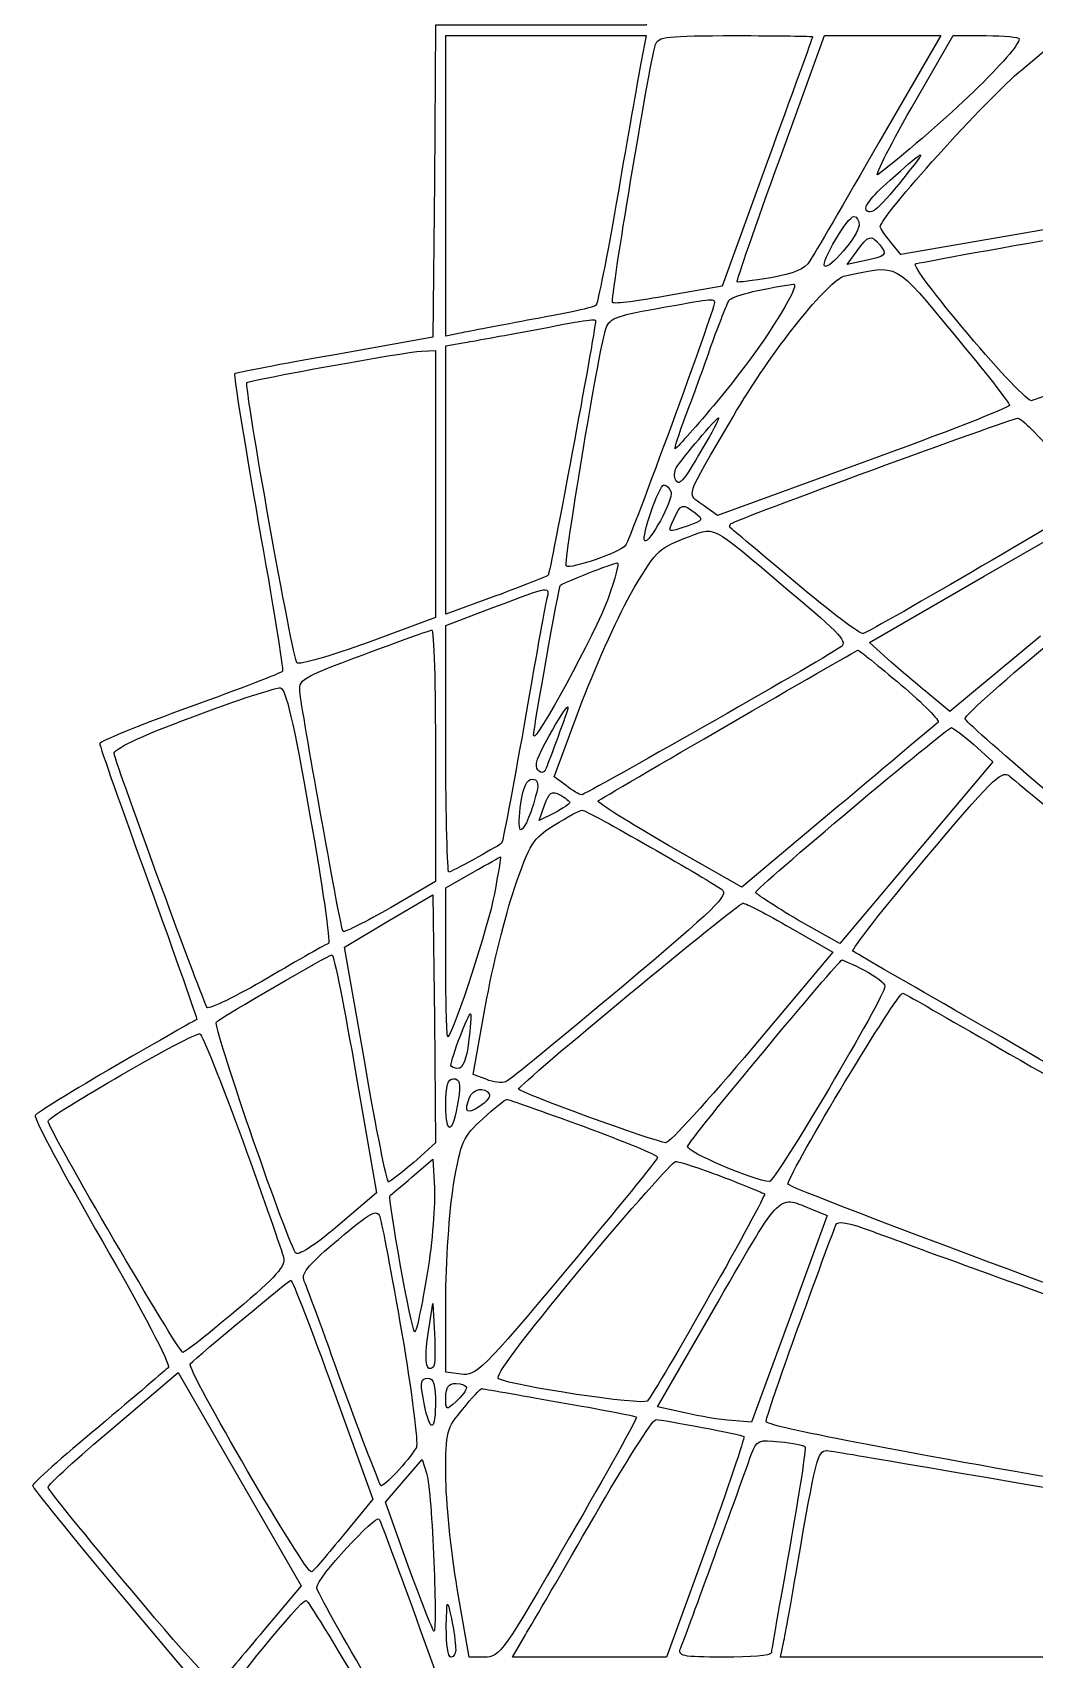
# Model space of a CAD drawing. Extents: x 10 to 239, y 73 to 305.
# Drawn here: x 9.9 to 64.6, y 158.4 to 247.3 of the extents above; entities that cross this region are included whole.
import ezdxf

# ---------------------------------------------------------------- set-up
doc = ezdxf.new("R2010")
doc.units = 0
doc.layers.get('0').update_dxf_attribs({"linetype": 'CONTINUOUS'})

msp = doc.modelspace()

# ---------------------------------------------------------------- linework, layer by layer
at = {"color": 7}
for points in [[(43.575111, 248.510778), (43.405778, 247.720556), (37.648444, 247.720556), (31.891111, 247.720556), (31.834667, 239.197444), (31.75, 230.674333), (26.387778, 229.714778)], [(33.245778, 230.900111), (32.455556, 230.730778), (32.455556, 238.943444), (32.455556, 247.156111), (37.930667, 247.156111), (43.405778, 247.156111), (43.038889, 245.265222), (43.038889, 245.265222)], [(50.715333, 240.467444), (53.142444, 247.156111), (56.331556, 247.156111), (59.492444, 247.156111), (56.105778, 241.314111), (56.105778, 241.314111)], [(52.493333, 247.099667), (52.493333, 247.099667)], [(57.883778, 243.176778), (60.169778, 247.156111), (61.976, 247.156111)], [(63.782222, 246.986778), (63.782222, 246.986778)], [(63.923333, 245.293444), (66.152889, 247.156111), (68.015556, 247.156111), (69.878222, 247.156111), (72.248889, 243.007444), (72.248889, 243.007444)], [(50.009778, 240.241667), (47.554444, 233.468333), (44.647556, 232.960333)], [(58.109556, 240.185222), (58.109556, 240.185222)], [(55.033333, 236.798556), (55.033333, 236.798556)], [(66.068222, 236.713889), (57.319333, 235.189889), (56.754889, 235.895444)], [(56.162222, 235.726111), (56.162222, 235.726111)], [(55.315556, 234.851222), (54.384222, 234.653667), (54.920444, 235.387444)], [(51.336222, 232.988556), (51.336222, 232.988556)], [(47.131111, 232.565222), (47.131111, 232.565222)], [(40.64, 231.577444), (40.64, 231.577444)], [(35.193111, 216.535), (32.455556, 215.547222), (32.455556, 222.885), (32.455556, 230.194556), (33.386889, 230.363889)], [(60.226222, 230.815444), (60.226222, 230.815444)], [(31.129111, 229.912333), (31.891111, 229.940556), (31.891111, 222.631), (31.891111, 222.631)], [(46.679556, 224.945222), (46.679556, 224.945222)], [(55.287333, 223.844556), (47.300444, 220.937667), (46.510222, 221.502111)], [(31.891111, 222.631), (31.891111, 215.349667), (28.222222, 213.995)], [(44.760444, 222.207667), (44.760444, 222.207667)], [(46.086889, 221.078778), (46.086889, 221.078778)], [(56.783111, 212.922556), (55.597778, 213.995), (61.863111, 217.607444), (68.156667, 221.219889), (69.229111, 220.034556)], [(37.958889, 216.337444), (37.958889, 216.337444)], [(41.317333, 216.393889), (41.317333, 216.393889)], [(51.166889, 216.845444), (51.166889, 216.845444)], [(32.455556, 208.181222), (32.455556, 214.926333), (35.080222, 215.914111)], [(64.939333, 214.333667), (60.000444, 210.213222), (59.012667, 211.031667)], [(57.319333, 211.680778), (57.319333, 211.680778)], [(39.031333, 206.177444), (38.382222, 206.657222), (39.765111, 210.382556)], [(38.692667, 209.140778), (38.692667, 209.140778)], [(61.298667, 208.407), (62.342889, 207.475667), (58.166, 202.508556), (53.989111, 197.541444), (51.674889, 198.839667)], [(61.298667, 208.407), (61.298667, 208.407)], [(31.891111, 207.814333), (31.891111, 200.928111), (29.435778, 199.488778)], [(31.891111, 207.814333), (31.891111, 207.814333)], [(37.422667, 205.810556), (37.422667, 205.810556)], [(25.033111, 204.540556), (25.033111, 204.540556)], [(38.410444, 204.681667), (37.563778, 204.258333), (37.846, 205.105)], [(39.228889, 205.246111), (39.228889, 205.246111)], [(53.876222, 205.020333), (48.626889, 200.617667), (44.619333, 202.903667)], [(43.603333, 202.819), (43.603333, 202.819)], [(32.455556, 196.440778), (32.455556, 200.589444), (33.951333, 201.436111)], [(28.052889, 190.937444), (26.924, 197.343889), (29.322889, 198.783222), (31.75, 200.194333), (31.834667, 193.421), (31.891111, 186.647667), (30.705778, 185.575222), (30.705778, 185.575222)], [(35.108444, 200.250778), (35.108444, 200.250778)], [(51.279778, 198.388111), (53.594, 197.061667), (49.219556, 191.840556)], [(51.279778, 198.388111), (51.279778, 198.388111)], [(55.315556, 196.073889), (55.315556, 196.073889)], [(34.656889, 190.119), (33.951333, 190.373), (34.628667, 194.154778)], [(33.697333, 192.151), (33.697333, 192.151)], [(27.544889, 190.401222), (28.673778, 183.910111), (26.557111, 182.103889)], [(27.544889, 190.401222), (27.544889, 190.401222)], [(33.132889, 188.961889), (33.132889, 188.961889)], [(34.826222, 189.328778), (34.826222, 189.328778)], [(21.364222, 186.760556), (21.364222, 186.760556)], [(39.962667, 187.550778), (39.962667, 187.550778)], [(30.621111, 184.785), (31.75, 185.744556), (31.834667, 184.192333)], [(47.526222, 184.813222), (47.526222, 184.813222)], [(52.521556, 182.978778), (53.283556, 182.668333), (51.223333, 177.023889), (49.163111, 171.379444), (48.090667, 171.464111)], [(52.521556, 182.978778), (52.521556, 182.978778)], [(31.439556, 179.507444), (31.439556, 179.507444)], [(31.496, 176.233667), (31.75, 177.870556), (31.834667, 176.205444)], [(33.302222, 174.004111), (32.455556, 174.117), (32.455556, 177.983444)], [(45.522444, 171.887444), (44.026667, 172.226111), (47.328667, 177.955222)], [(30.056667, 176.233667), (30.056667, 176.233667)], [(31.778222, 174.399222), (31.778222, 174.399222)], [(14.280444, 171.069), (17.836444, 174.088778), (21.194889, 168.246778), (24.553333, 162.433), (22.521333, 160.005889), (22.521333, 160.005889)], [(26.303111, 173.157444), (28.476222, 167.174333), (26.895778, 165.255222)], [(26.303111, 173.157444), (26.303111, 173.157444)], [(33.584444, 173.270333), (33.584444, 173.270333)], [(31.891111, 172.310778), (31.891111, 172.310778)], [(38.636222, 172.480111), (38.636222, 172.480111)], [(46.453778, 171.097222), (46.453778, 171.097222)], [(52.07, 170.053), (52.07, 170.053)], [(30.395333, 163.533667), (29.153556, 167.005), (30.141333, 168.162111), (31.157333, 169.347444), (31.411333, 168.529)], [(46.679556, 164.493222), (44.506444, 158.538333), (40.301333, 158.538333), (36.096222, 158.538333), (36.801778, 159.751889)], [(31.806444, 163.759444), (31.806444, 163.759444)], [(14.647333, 162.009667), (19.416889, 156.337), (16.340667, 152.639889)], [(34.572222, 158.538333), (33.725556, 158.538333), (33.076444, 162.291889)], [(85.344, 162.658778), (83.961111, 161.417), (85.174667, 159.977667), (86.388222, 158.538333), (68.58, 158.538333), (50.743556, 158.538333), (50.912889, 159.328556)], [(31.044444, 160.090556), (33.076444, 154.474333), (32.427333, 153.232556)], [(31.044444, 160.090556), (31.044444, 160.090556)], [(32.991778, 159.046333), (32.991778, 159.046333)]]:
    msp.add_lwpolyline(points, dxfattribs=at)
for points in [[(41.571333, 232.565222), (41.430222, 232.706333), (43.546889, 245.406333), (43.913778, 246.676333)], [(43.913778, 246.676333), (44.054889, 247.099667), (44.506444, 247.156111), (48.288222, 247.156111)], [(48.288222, 247.156111), (50.602444, 247.156111), (52.493333, 247.127889), (52.493333, 247.099667)], [(52.493333, 247.099667), (52.493333, 247.043222), (51.364444, 243.967), (50.009778, 240.241667)], [(63.782222, 246.986778), (63.782222, 246.337667), (59.718222, 242.414778), (56.077556, 239.564333)], [(61.976, 247.156111), (62.963778, 247.156111), (63.782222, 247.071444), (63.782222, 246.986778)], [(43.038889, 245.265222), (42.841333, 244.192778), (42.276889, 240.947222), (41.768889, 237.983889)], [(56.190444, 236.713889), (56.162222, 237.221889), (62.060667, 243.769444), (63.923333, 245.293444)], [(56.077556, 239.564333), (55.823556, 239.338556), (56.613778, 240.975444), (57.883778, 243.176778)], [(56.105778, 241.314111), (54.271333, 238.068556), (52.549778, 235.161667), (52.352222, 234.851222)], [(56.726667, 239.253889), (58.391778, 240.749667), (58.730444, 240.975444), (58.109556, 240.185222)], [(48.372889, 233.694111), (48.316444, 233.722333), (49.388889, 236.770333), (50.715333, 240.467444)], [(58.109556, 240.185222), (56.246889, 237.814556), (55.738889, 237.306556), (55.456667, 237.588778)], [(55.456667, 237.588778), (55.259111, 237.786333), (55.654222, 238.294333), (56.726667, 239.253889)], [(41.768889, 237.983889), (41.260889, 235.048778), (40.752889, 232.537), (40.668222, 232.424111)], [(53.142444, 234.569), (52.944889, 234.766556), (54.412444, 237.278333), (54.751111, 237.278333)], [(55.033333, 236.798556), (55.005111, 236.234111), (53.396444, 234.315), (53.142444, 234.569)], [(54.751111, 237.278333), (54.920444, 237.278333), (55.033333, 237.052556), (55.033333, 236.798556)], [(56.754889, 235.895444), (56.444444, 236.262333), (56.190444, 236.629222), (56.190444, 236.713889)], [(54.920444, 235.387444), (55.541333, 236.262333), (55.682444, 236.290556), (56.162222, 235.726111)], [(56.162222, 235.726111), (56.613778, 235.189889), (56.500889, 235.077), (55.315556, 234.851222)], [(58.109556, 234.681889), (58.250667, 234.738333), (62.145333, 235.443889), (66.802, 236.262333)], [(52.352222, 234.851222), (52.07, 234.399667), (51.477333, 234.145667), (50.207333, 233.919889)], [(54.271333, 234.032778), (57.234667, 234.653667), (56.924222, 234.823), (60.226222, 230.815444)], [(48.147111, 226.328111), (50.235556, 229.912333), (53.368222, 233.835222), (54.271333, 234.032778)], [(50.207333, 233.919889), (49.219556, 233.750556), (48.401111, 233.665889), (48.372889, 233.694111)], [(60.988222, 230.843667), (59.238444, 232.903889), (57.940222, 234.625444), (58.109556, 234.681889)], [(44.647556, 232.960333), (43.038889, 232.649889), (41.656, 232.480556), (41.571333, 232.565222)], [(51.336222, 232.988556), (50.461333, 231.323444), (48.880889, 229.065667), (47.074667, 226.920778)], [(47.921333, 232.678111), (48.090667, 232.932111), (49.445333, 233.270778), (51.449111, 233.581222)], [(51.449111, 233.581222), (51.562, 233.581222), (51.505556, 233.327222), (51.336222, 232.988556)], [(40.668222, 232.424111), (40.583556, 232.311222), (39.031333, 231.972556), (37.253333, 231.662111)], [(41.176222, 231.069444), (41.373778, 231.690333), (41.656, 231.831444), (43.913778, 232.226556)], [(47.131111, 232.565222), (47.131111, 232.170111), (42.530889, 219.639444), (42.276889, 219.300778)], [(43.913778, 232.226556), (46.961778, 232.791), (47.131111, 232.819222), (47.131111, 232.565222)], [(46.961778, 230.222778), (47.385111, 231.408111), (47.808444, 232.480556), (47.921333, 232.678111)], [(37.253333, 231.662111), (35.475333, 231.323444), (33.669111, 230.984778), (33.245778, 230.900111)], [(37.112222, 231.041222), (40.019111, 231.605667), (40.64, 231.690333), (40.64, 231.577444)], [(40.64, 231.577444), (40.583556, 230.843667), (38.156444, 217.748556), (38.043556, 217.663889)], [(33.386889, 230.363889), (33.866667, 230.448556), (35.56, 230.759), (37.112222, 231.041222)], [(39.031333, 218.171889), (38.890222, 218.341222), (40.781111, 229.714778), (41.176222, 231.069444)], [(60.226222, 230.815444), (61.891333, 228.811667), (63.274222, 227.061889), (63.246, 226.949)], [(64.459556, 227.203), (64.290222, 227.146556), (62.709778, 228.783444), (60.988222, 230.843667)], [(26.387778, 229.714778), (23.452667, 229.206778), (20.997333, 228.727), (20.912667, 228.670556)], [(21.59, 228.190778), (21.731111, 228.331889), (30.254222, 229.884111), (31.129111, 229.912333)], [(45.550667, 226.356333), (45.917556, 227.315889), (46.566667, 229.065667), (46.961778, 230.222778)], [(71.599778, 229.799444), (67.846222, 228.444778), (64.628889, 227.259444), (64.459556, 227.203)], [(20.912667, 228.670556), (20.856222, 228.614111), (21.448889, 224.945222), (22.210889, 220.570778)], [(24.327556, 212.866111), (24.101778, 213.063667), (21.420667, 228.049667), (21.59, 228.190778)], [(47.074667, 226.920778), (45.974, 225.622556), (45.042667, 224.578333), (44.986222, 224.578333)], [(63.246, 226.949), (63.246, 226.836111), (59.661778, 225.425), (55.287333, 223.844556)], [(44.986222, 224.578333), (44.929778, 224.578333), (45.183778, 225.368556), (45.550667, 226.356333)], [(45.042667, 223.534111), (45.353111, 224.042111), (47.244, 226.271667), (47.356889, 226.271667)], [(46.510222, 221.502111), (45.607111, 222.151222), (45.437778, 221.699667), (48.147111, 226.328111)], [(47.356889, 226.271667), (47.413333, 226.271667), (47.131111, 225.679), (46.679556, 224.945222)], [(48.034222, 220.486111), (48.231778, 220.683667), (63.274222, 226.215222), (63.697556, 226.243444)], [(63.697556, 226.243444), (63.895111, 226.271667), (64.854667, 225.283889), (65.870667, 224.098556)], [(46.679556, 224.945222), (45.466, 222.828556), (45.240222, 222.518111), (45.014444, 222.856778)], [(45.014444, 222.856778), (44.929778, 223.026111), (44.929778, 223.336556), (45.042667, 223.534111)], [(43.321111, 219.554778), (43.123556, 219.752333), (44.111333, 222.602778), (44.365333, 222.602778)], [(44.365333, 222.602778), (44.506444, 222.602778), (44.675778, 222.433444), (44.760444, 222.207667)], [(44.760444, 222.207667), (44.901556, 221.812556), (43.546889, 219.329), (43.321111, 219.554778)], [(44.929778, 220.768333), (45.296667, 221.586778), (45.381333, 221.586778), (46.086889, 221.078778)], [(67.733333, 221.756111), (67.733333, 221.643222), (55.88, 214.700556), (55.259111, 214.474778)], [(22.210889, 220.570778), (23.001111, 216.168111), (23.593778, 212.499222), (23.537333, 212.414556)], [(45.691778, 220.373222), (44.506444, 219.978111), (44.562889, 219.949889), (44.929778, 220.768333)], [(45.466, 219.667667), (47.244, 220.345), (46.707778, 220.627222), (51.166889, 216.845444)], [(46.086889, 221.078778), (46.538444, 220.711889), (46.510222, 220.655444), (45.691778, 220.373222)], [(42.530889, 216.591444), (43.885556, 218.933889), (44.026667, 219.103222), (45.466, 219.667667)], [(48.006, 220.260333), (47.949556, 220.316778), (47.949556, 220.401444), (48.034222, 220.486111)], [(51.562, 217.268778), (49.671111, 218.849222), (48.062444, 220.203889), (48.006, 220.260333)], [(42.276889, 219.300778), (41.966444, 218.905667), (39.257111, 217.974333), (39.031333, 218.171889)], [(38.720889, 217.127667), (38.862, 217.240556), (41.599556, 218.341222), (41.825333, 218.341222)], [(41.825333, 218.341222), (41.938222, 218.369444), (41.712444, 217.494556), (41.317333, 216.393889)], [(60.818889, 209.818111), (60.818889, 210.241444), (70.640222, 218.397667), (70.866, 218.171889)], [(35.080222, 215.914111), (38.241111, 217.127667), (38.156444, 217.099444), (37.958889, 216.337444)], [(38.043556, 217.663889), (37.987111, 217.607444), (36.688889, 217.099444), (35.193111, 216.535)], [(37.253333, 208.915), (37.253333, 209.310111), (38.636222, 217.043), (38.720889, 217.127667)], [(55.259111, 214.474778), (55.118, 214.418333), (53.452889, 215.660111), (51.562, 217.268778)], [(37.958889, 216.337444), (37.874222, 215.970556), (37.309778, 212.866111), (36.717111, 209.394778)], [(41.317333, 216.393889), (40.668222, 214.559444), (37.253333, 208.294111), (37.253333, 208.915)], [(39.765111, 210.382556), (40.527111, 212.442778), (41.768889, 215.236778), (42.530889, 216.591444)], [(51.166889, 216.845444), (54.130222, 214.361889), (54.440667, 214.023222), (53.989111, 213.712778)], [(27.94, 213.317667), (29.887333, 214.051444), (31.552444, 214.644111), (31.693556, 214.672333)], [(31.693556, 214.672333), (31.806444, 214.700556), (31.891111, 211.596111), (31.891111, 207.814333)], [(28.222222, 213.995), (26.190222, 213.261222), (24.440444, 212.753222), (24.327556, 212.866111)], [(53.989111, 213.712778), (52.803778, 212.922556), (40.075556, 205.669444), (39.878, 205.669444)], [(40.781111, 205.330778), (40.922222, 205.471889), (54.835778, 213.543444), (54.976889, 213.571667)], [(54.976889, 213.571667), (55.033333, 213.571667), (56.077556, 212.725), (57.319333, 211.680778)], [(24.496889, 211.172778), (24.412222, 211.991222), (24.440444, 212.019444), (27.94, 213.317667)], [(59.012667, 211.031667), (58.448222, 211.483222), (57.460444, 212.329889), (56.783111, 212.922556)], [(23.537333, 212.414556), (23.480889, 212.329889), (21.223111, 211.455), (18.485556, 210.467222)], [(57.319333, 211.680778), (58.561111, 210.636556), (59.464222, 209.705222), (59.351333, 209.620556)], [(18.626667, 209.931), (21.025556, 210.834111), (23.198667, 211.539667), (23.424444, 211.511444)], [(23.424444, 211.511444), (23.706667, 211.455), (24.13, 209.733444), (25.033111, 204.540556)], [(26.839333, 198.190556), (26.726444, 198.303444), (24.694444, 209.677), (24.496889, 211.172778)], [(18.485556, 210.467222), (15.776222, 209.507667), (13.546667, 208.576333), (13.546667, 208.463444)], [(14.336889, 207.899), (14.280444, 208.153), (15.606889, 208.802111), (18.626667, 209.931)], [(38.1, 208.886778), (38.579778, 209.761667), (39.031333, 210.467222), (39.116, 210.467222)], [(39.116, 210.467222), (39.172444, 210.467222), (38.974889, 209.874556), (38.692667, 209.140778)], [(36.717111, 209.394778), (36.096222, 205.923444), (35.56, 203.044778), (35.503556, 203.016556)], [(38.692667, 209.140778), (38.410444, 208.378778), (38.1, 207.532111), (37.987111, 207.249889)], [(49.388889, 200.335444), (49.388889, 200.561222), (59.831111, 209.338333), (60.085111, 209.338333)], [(59.351333, 209.620556), (59.210222, 209.507667), (56.754889, 207.447444), (53.876222, 205.020333)], [(60.085111, 209.338333), (60.169778, 209.310111), (60.734222, 208.915), (61.298667, 208.407)], [(76.058889, 196.723), (67.676889, 203.750333), (60.818889, 209.648778), (60.818889, 209.818111)], [(13.546667, 208.463444), (13.546667, 208.322333), (14.760222, 204.907444), (16.227778, 200.843444)], [(32.624889, 201.436111), (32.540222, 201.436111), (32.455556, 204.484111), (32.455556, 208.181222)], [(37.479111, 207.024111), (37.281556, 207.221667), (37.450889, 207.757889), (38.1, 208.886778)], [(19.416889, 194.041889), (19.247556, 194.239444), (14.534444, 207.052333), (14.336889, 207.899)], [(37.987111, 207.249889), (37.846, 206.854778), (37.704889, 206.798333), (37.479111, 207.024111)], [(36.547778, 205.217889), (36.688889, 206.092778), (36.886444, 206.516111), (37.168667, 206.516111)], [(37.168667, 206.516111), (37.479111, 206.516111), (37.535556, 206.318556), (37.422667, 205.810556)], [(58.617556, 202.141667), (62.201778, 206.403222), (62.794444, 207.024111), (63.217778, 206.713667)], [(63.217778, 206.713667), (63.471778, 206.516111), (69.934667, 201.125667), (77.554667, 194.719222)], [(37.422667, 205.810556), (37.112222, 204.597), (36.688889, 203.609222), (36.519556, 203.778556)], [(37.846, 205.105), (38.1, 205.810556), (38.241111, 205.895222), (38.692667, 205.669444)], [(38.692667, 205.669444), (38.974889, 205.500111), (39.228889, 205.302556), (39.228889, 205.246111)], [(39.878, 205.669444), (39.765111, 205.669444), (39.37, 205.895222), (39.031333, 206.177444)], [(25.033111, 204.540556), (25.710444, 200.730556), (26.162, 197.597889), (26.049111, 197.541444)], [(36.519556, 203.778556), (36.434889, 203.863222), (36.463111, 204.512333), (36.547778, 205.217889)], [(38.382222, 204.004333), (39.087778, 204.455889), (39.765111, 204.822778), (39.906222, 204.822778)], [(39.228889, 205.246111), (39.228889, 205.161444), (38.862, 204.935667), (38.410444, 204.681667)], [(39.906222, 204.822778), (40.047333, 204.822778), (41.712444, 203.919667), (43.603333, 202.819)], [(44.619333, 202.903667), (42.446222, 204.173667), (40.696444, 205.246111), (40.781111, 205.330778)], [(36.209111, 200.561222), (37.055778, 203.016556), (37.196889, 203.270556), (38.382222, 204.004333)], [(35.503556, 203.016556), (35.108444, 202.734333), (32.737778, 201.436111), (32.624889, 201.436111)], [(43.603333, 202.819), (45.522444, 201.746556), (47.272222, 200.674111), (47.526222, 200.504778)], [(33.951333, 201.436111), (34.741556, 201.887667), (35.447111, 202.282778), (35.447111, 202.282778)], [(35.447111, 202.282778), (35.475333, 202.282778), (35.306, 201.351444), (35.108444, 200.250778)], [(54.694667, 197.118111), (54.581778, 197.174556), (56.359778, 199.432333), (58.617556, 202.141667)], [(16.227778, 200.843444), (17.695333, 196.779444), (18.880667, 193.421), (18.852444, 193.392778)], [(35.108444, 200.250778), (34.798, 198.529222), (32.935333, 192.828333), (32.568444, 192.433222)], [(34.628667, 194.154778), (34.995556, 196.215), (35.701111, 199.093667), (36.209111, 200.561222)], [(47.526222, 200.504778), (47.949556, 200.194333), (47.244, 199.517), (42.051111, 195.142556)], [(51.674889, 198.839667), (50.433111, 199.573444), (49.388889, 200.250778), (49.388889, 200.335444)], [(29.435778, 199.488778), (28.081111, 198.726778), (26.924, 198.134111), (26.839333, 198.190556)], [(36.434889, 189.582778), (36.434889, 189.836778), (48.401111, 199.714556), (48.683333, 199.742778)], [(48.683333, 199.742778), (48.852667, 199.742778), (50.009778, 199.150111), (51.279778, 198.388111)], [(26.049111, 197.541444), (25.936222, 197.513222), (24.440444, 196.666556), (22.718889, 195.650556)], [(19.924889, 193.251667), (20.235333, 193.533889), (26.049111, 196.920556), (26.246667, 196.920556)], [(26.246667, 196.920556), (26.331333, 196.920556), (26.924, 193.985444), (27.544889, 190.401222)], [(45.663556, 186.450111), (45.72, 186.760556), (53.932667, 196.638333), (54.102, 196.638333)], [(54.102, 196.638333), (54.158444, 196.638333), (54.722889, 196.384333), (55.315556, 196.073889)], [(88.166222, 177.785889), (87.968667, 177.898778), (55.569556, 196.610111), (54.694667, 197.118111)], [(22.718889, 195.650556), (21.025556, 194.662778), (19.529778, 193.929), (19.416889, 194.041889)], [(32.568444, 192.433222), (32.512, 192.376778), (32.455556, 194.183), (32.455556, 196.440778)], [(55.315556, 196.073889), (55.936444, 195.763444), (56.444444, 195.368333), (56.444444, 195.199)], [(42.051111, 195.142556), (38.749111, 192.376778), (35.898667, 190.034333), (35.729333, 189.977889)], [(56.444444, 195.199), (56.444444, 194.662778), (50.461333, 184.502778), (50.122667, 184.531)], [(51.138667, 184.389889), (51.336222, 185.236556), (57.178222, 194.945), (57.432222, 194.832111)], [(57.432222, 194.832111), (57.573333, 194.775667), (64.628889, 190.711667), (73.095556, 185.829222)], [(18.852444, 193.392778), (18.796, 193.364556), (16.820444, 192.235667), (14.449778, 190.881)], [(24.242889, 180.636333), (23.537333, 181.934556), (19.727333, 193.054111), (19.924889, 193.251667)], [(32.737778, 190.881), (32.737778, 191.219667), (33.697333, 193.787889), (33.810222, 193.703222)], [(33.810222, 193.703222), (33.838444, 193.646778), (33.810222, 192.941222), (33.697333, 192.151)], [(10.724444, 187.833), (10.724444, 188.115222), (18.683111, 192.715444), (19.021778, 192.602556)], [(19.021778, 192.602556), (19.134667, 192.574333), (20.207111, 189.921444), (21.364222, 186.760556)], [(33.697333, 192.151), (33.584444, 191.219667), (33.386889, 190.711667), (33.132889, 190.711667)], [(49.219556, 191.840556), (46.792444, 188.961889), (44.675778, 186.647667), (44.478222, 186.647667)], [(14.449778, 190.881), (12.107333, 189.498111), (10.103556, 188.284556), (10.018889, 188.143444)], [(29.322889, 184.502778), (29.238222, 184.502778), (28.645556, 187.381444), (28.052889, 190.937444)], [(33.132889, 190.711667), (32.907111, 190.711667), (32.737778, 190.796333), (32.737778, 190.881)], [(32.455556, 188.679667), (32.455556, 189.808556), (32.568444, 190.147222), (32.878889, 190.147222)], [(32.878889, 190.147222), (33.217556, 190.147222), (33.274, 189.921444), (33.132889, 188.961889)], [(33.753778, 189.131222), (33.951333, 189.611), (34.572222, 189.723889), (34.826222, 189.328778)], [(35.729333, 189.977889), (35.531778, 189.893222), (35.052, 189.949667), (34.656889, 190.119)], [(44.478222, 186.647667), (43.885556, 186.704111), (36.406667, 189.413444), (36.434889, 189.582778)], [(33.132889, 188.961889), (32.850667, 187.155667), (32.455556, 186.986333), (32.455556, 188.679667)], [(34.29, 188.623222), (33.584444, 188.171667), (33.443333, 188.312778), (33.753778, 189.131222)], [(34.826222, 189.328778), (34.910889, 189.187667), (34.685111, 188.877222), (34.29, 188.623222)], [(34.487556, 187.974111), (35.108444, 188.538556), (35.701111, 189.018333), (35.785778, 189.018333)], [(35.785778, 189.018333), (35.842222, 189.018333), (37.733111, 188.369222), (39.962667, 187.550778)], [(10.018889, 188.143444), (9.934222, 188.002333), (11.599333, 184.897889), (13.716, 181.229)], [(18.090444, 175.189444), (17.864667, 175.189444), (10.724444, 187.409667), (10.724444, 187.833)], [(32.878889, 184.361667), (33.302222, 186.760556), (33.386889, 186.958111), (34.487556, 187.974111)], [(21.364222, 186.760556), (22.493111, 183.571444), (23.509111, 180.721), (23.593778, 180.382333)], [(39.962667, 187.550778), (42.192222, 186.732333), (44.026667, 185.970333), (44.026667, 185.857444)], [(44.026667, 185.857444), (44.026667, 185.744556), (41.797111, 183.007), (39.087778, 179.761444)], [(50.122667, 184.531), (49.332444, 184.559222), (45.578889, 186.167889), (45.663556, 186.450111)], [(30.705778, 185.575222), (30.028444, 185.010778), (29.407556, 184.531), (29.322889, 184.502778)], [(39.849778, 179.789667), (42.530889, 183.007), (44.873333, 185.631667), (45.014444, 185.631667)], [(45.014444, 185.631667), (45.183778, 185.631667), (46.284444, 185.264778), (47.526222, 184.813222)], [(29.407556, 183.769), (29.464, 183.797222), (30.000222, 184.248778), (30.621111, 184.785)], [(31.834667, 184.192333), (31.891111, 183.373889), (31.721778, 181.229), (31.439556, 179.507444)], [(32.455556, 177.983444), (32.455556, 180.100111), (32.653111, 182.950556), (32.878889, 184.361667)], [(47.328667, 177.955222), (50.884667, 184.107667), (50.574222, 183.797222), (52.521556, 182.978778)], [(47.526222, 184.813222), (48.739778, 184.333444), (49.784, 183.910111), (49.868667, 183.853667)], [(86.36, 171.294778), (75.607333, 175.048333), (51.110444, 184.164111), (51.138667, 184.389889)], [(30.762222, 176.318333), (30.592889, 176.318333), (29.266444, 183.684333), (29.407556, 183.769)], [(49.868667, 183.853667), (49.981556, 183.712556), (43.942, 173.044556), (43.462222, 172.536556)], [(26.585333, 181.370111), (28.363333, 182.865889), (28.673778, 183.035222), (28.843111, 182.611889)], [(28.843111, 182.611889), (28.956, 182.329667), (29.492222, 179.451), (30.056667, 176.233667)], [(53.763333, 182.160333), (53.848, 182.414333), (54.412444, 182.301444), (55.795333, 181.793444)], [(26.557111, 182.103889), (25.202444, 180.975), (24.355778, 180.438778), (24.242889, 180.636333)], [(49.953333, 171.407667), (49.953333, 171.689889), (51.759556, 176.798111), (53.763333, 182.160333)], [(55.795333, 181.793444), (56.839556, 181.398333), (64.233778, 178.717222), (72.220667, 175.810333)], [(13.716, 181.229), (15.832667, 177.560111), (17.441333, 174.483889), (17.300222, 174.371)], [(24.694444, 179.168778), (24.553333, 179.507444), (25.061333, 180.100111), (26.585333, 181.370111)], [(23.593778, 180.382333), (23.706667, 179.902556), (23.226889, 179.366333), (21.025556, 177.503667)], [(39.087778, 179.761444), (34.431111, 174.201667), (34.092444, 173.891222), (33.302222, 174.004111)], [(35.334222, 173.750111), (35.108444, 173.891222), (36.576, 175.838556), (39.849778, 179.789667)], [(18.485556, 174.568556), (18.993556, 175.076556), (23.876, 179.112333), (23.988889, 179.140556)], [(23.988889, 179.140556), (24.073556, 179.140556), (25.117778, 176.431222), (26.303111, 173.157444)], [(26.811111, 173.383222), (25.766889, 176.318333), (24.807333, 178.914778), (24.694444, 179.168778)], [(31.439556, 179.507444), (31.157333, 177.757667), (30.846889, 176.318333), (30.762222, 176.318333)], [(21.025556, 177.503667), (19.529778, 176.233667), (18.203333, 175.189444), (18.090444, 175.189444)], [(30.056667, 176.233667), (30.592889, 173.016333), (30.959778, 170.194111), (30.846889, 169.996556)], [(31.778222, 174.399222), (31.383111, 174.032333), (31.270222, 174.737889), (31.496, 176.233667)], [(31.834667, 176.205444), (31.891111, 175.302333), (31.862889, 174.483889), (31.778222, 174.399222)], [(17.300222, 174.371), (17.187333, 174.258111), (15.465778, 172.790556), (13.490222, 171.125444)], [(25.117778, 163.195), (24.835556, 163.025667), (18.259778, 174.342778), (18.485556, 174.568556)], [(28.899556, 167.908111), (28.843111, 167.992778), (27.883556, 170.448111), (26.811111, 173.383222)], [(31.213778, 172.734111), (31.044444, 173.580778), (31.100889, 173.778333), (31.467778, 173.778333)], [(31.467778, 173.778333), (31.806444, 173.778333), (31.891111, 173.439667), (31.891111, 172.310778)], [(32.455556, 172.734111), (32.455556, 173.298556), (32.596667, 173.496111), (33.02, 173.496111)], [(33.02, 173.496111), (33.330444, 173.496111), (33.584444, 173.383222), (33.584444, 173.270333)], [(43.462222, 172.536556), (43.208222, 172.282556), (36.096222, 173.355), (35.334222, 173.750111)], [(31.891111, 172.310778), (31.862889, 170.673889), (31.524222, 170.899667), (31.213778, 172.734111)], [(33.02, 172.508333), (32.455556, 172.000333), (32.455556, 172.028556), (32.455556, 172.734111)], [(33.584444, 173.270333), (33.584444, 173.129222), (33.330444, 172.790556), (33.02, 172.508333)], [(33.386889, 172.085), (33.866667, 172.705889), (34.346444, 173.213889), (34.402889, 173.213889)], [(34.402889, 173.213889), (34.459333, 173.213889), (36.378444, 172.875222), (38.636222, 172.480111)], [(32.455556, 168.500778), (32.455556, 170.899667), (32.483778, 171.040778), (33.386889, 172.085)], [(38.636222, 172.480111), (40.894, 172.085), (42.813111, 171.718111), (42.869556, 171.661667)], [(42.869556, 171.661667), (42.926, 171.605222), (41.260889, 168.613667), (39.200667, 165.057667)], [(48.090667, 171.464111), (47.469778, 171.520556), (46.312667, 171.689889), (45.522444, 171.887444)], [(13.490222, 171.125444), (11.486444, 169.460333), (9.877778, 168.021), (9.877778, 167.908111)], [(10.724444, 167.823444), (10.724444, 167.964556), (12.333111, 169.432111), (14.280444, 171.069)], [(40.555333, 166.214778), (42.248667, 169.121667), (43.744444, 171.520556), (43.942, 171.520556)], [(43.942, 171.520556), (44.111333, 171.520556), (45.240222, 171.323), (46.453778, 171.097222)], [(46.453778, 171.097222), (47.639111, 170.871444), (48.683333, 170.645667), (48.739778, 170.589222)], [(67.818, 167.936333), (55.654222, 170.053), (49.953333, 171.181889), (49.953333, 171.407667)], [(30.846889, 169.996556), (30.395333, 169.234556), (29.040667, 167.795222), (28.899556, 167.908111)], [(48.739778, 170.589222), (48.796222, 170.504556), (47.864889, 167.795222), (46.679556, 164.493222)], [(49.163111, 169.657889), (49.445333, 170.391667), (49.558222, 170.448111), (50.715333, 170.307)], [(50.715333, 170.307), (51.392667, 170.250556), (52.013556, 170.109444), (52.07, 170.053)], [(52.07, 170.053), (52.154667, 169.996556), (51.759556, 167.456556), (51.223333, 164.436778)], [(51.646667, 163.477222), (52.662667, 169.319222), (52.775556, 169.827222), (53.255333, 169.827222)], [(53.255333, 169.827222), (53.481111, 169.827222), (60.931778, 168.557222), (69.793556, 167.005)], [(45.296667, 159.046333), (45.466, 159.441444), (48.26, 167.117889), (49.163111, 169.657889)], [(31.411333, 168.529), (31.552444, 168.077444), (31.721778, 165.932556), (31.806444, 163.759444)], [(33.076444, 162.291889), (32.737778, 164.323889), (32.455556, 167.146111), (32.455556, 168.500778)], [(9.877778, 167.908111), (9.877778, 167.795222), (12.022667, 165.142333), (14.647333, 162.009667)], [(15.296444, 162.179), (12.784667, 165.170556), (10.724444, 167.710556), (10.724444, 167.823444)], [(25.4, 162.348333), (25.4, 162.828111), (28.645556, 166.384111), (28.814889, 166.073667)], [(28.814889, 166.073667), (28.927778, 165.876111), (29.915556, 163.195), (31.044444, 160.090556)], [(36.801778, 159.751889), (37.196889, 160.401), (38.890222, 163.307889), (40.555333, 166.214778)], [(26.895778, 165.255222), (26.020889, 164.182778), (25.230667, 163.251444), (25.117778, 163.195)], [(39.200667, 165.057667), (35.588222, 158.792333), (35.418889, 158.538333), (34.572222, 158.538333)], [(31.806444, 163.759444), (31.891111, 161.586333), (31.891111, 159.864778), (31.806444, 159.949444)], [(51.223333, 164.436778), (50.687111, 161.417), (50.235556, 158.877), (50.235556, 158.764111)], [(31.806444, 159.949444), (31.721778, 160.034111), (31.100889, 161.642778), (30.395333, 163.533667)], [(50.912889, 159.328556), (50.997556, 159.751889), (51.336222, 161.614556), (51.646667, 163.477222)], [(20.150667, 157.183667), (19.896667, 156.845), (18.965333, 157.804556), (15.296444, 162.179)], [(31.552444, 151.877889), (31.383111, 151.765), (25.4, 161.953222), (25.4, 162.348333)], [(20.461111, 156.308778), (20.461111, 156.647444), (24.525111, 161.642778), (24.807333, 161.642778)], [(24.807333, 161.642778), (24.920222, 161.642778), (26.359556, 159.300333), (28.024667, 156.421667)], [(32.483778, 160.175222), (32.512, 161.755667), (32.512, 161.783889), (32.766, 160.655)], [(32.737778, 158.538333), (32.568444, 158.538333), (32.483778, 159.243889), (32.483778, 160.175222)], [(32.766, 160.655), (32.878889, 160.034111), (32.991778, 159.300333), (32.991778, 159.046333)], [(22.521333, 160.005889), (21.392444, 158.679444), (20.32, 157.409444), (20.150667, 157.183667)], [(32.991778, 159.046333), (33.02, 158.764111), (32.907111, 158.538333), (32.737778, 158.538333)], [(47.667333, 158.538333), (45.324889, 158.538333), (45.099111, 158.594778), (45.296667, 159.046333)], [(50.235556, 158.764111), (50.235556, 158.623), (49.078444, 158.538333), (47.667333, 158.538333)]]:
    msp.add_open_spline(points, degree=3, dxfattribs=at)

doc.saveas('drawing.dxf')
